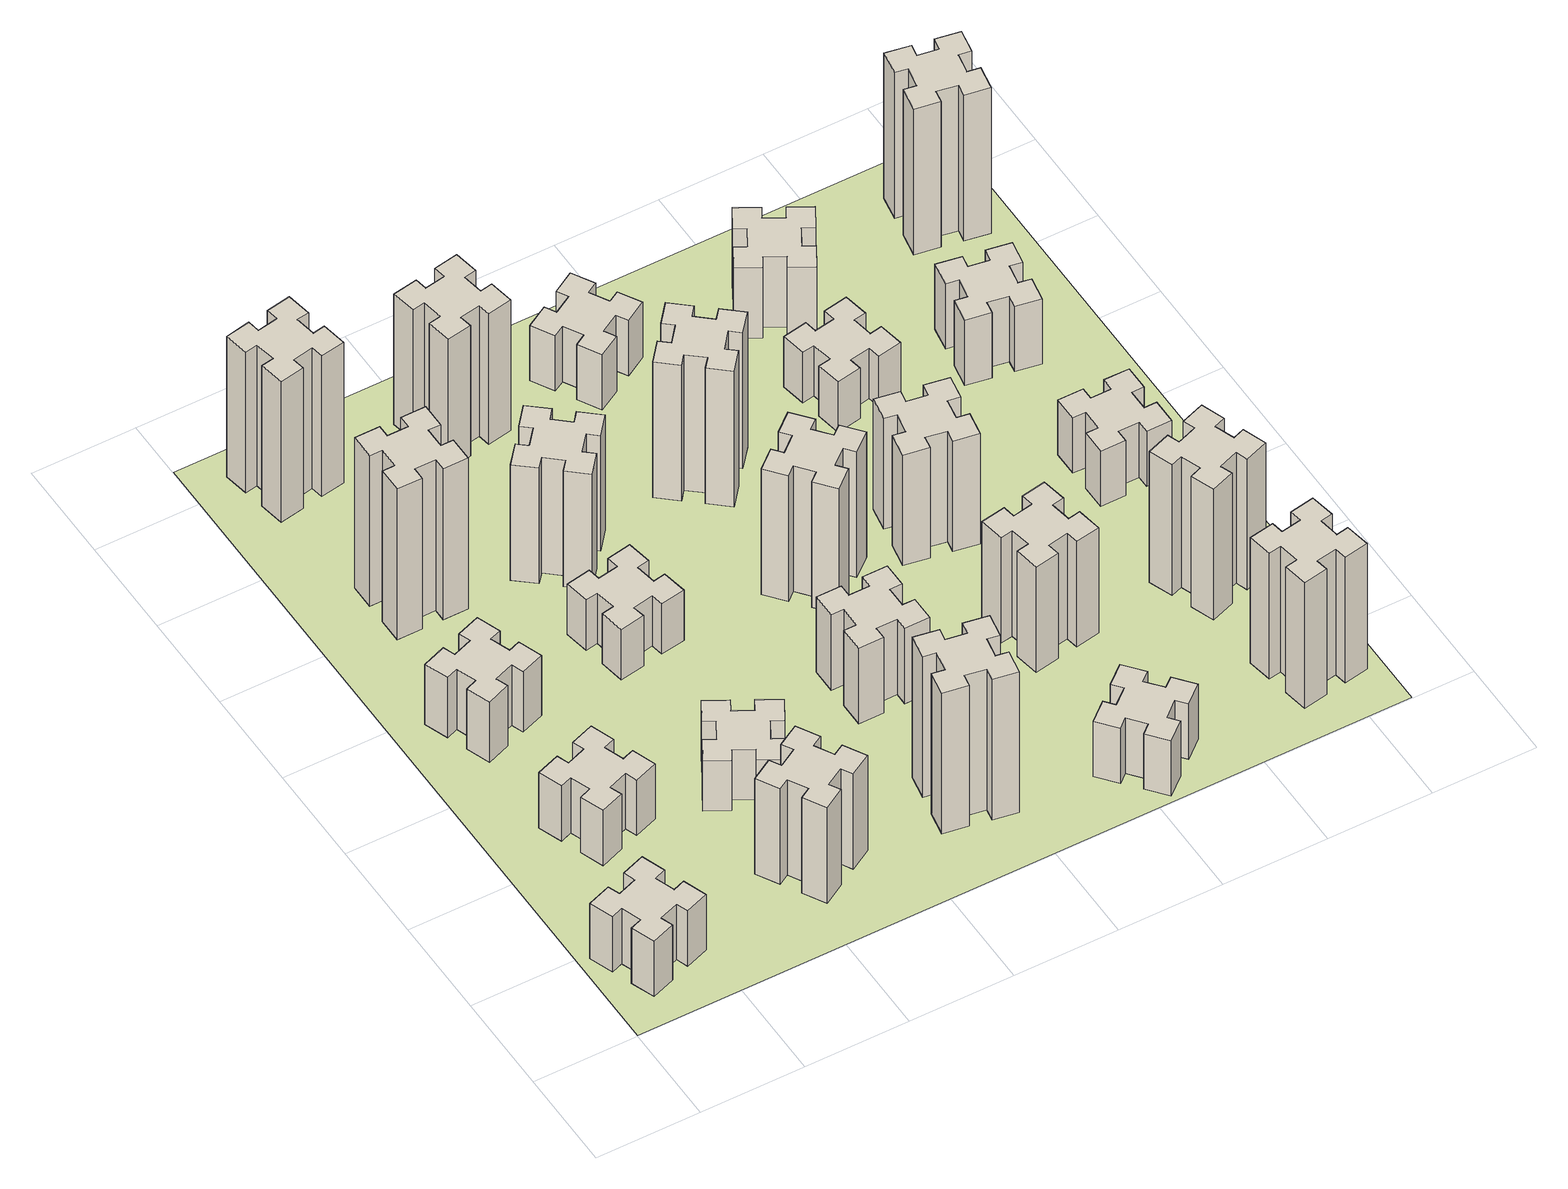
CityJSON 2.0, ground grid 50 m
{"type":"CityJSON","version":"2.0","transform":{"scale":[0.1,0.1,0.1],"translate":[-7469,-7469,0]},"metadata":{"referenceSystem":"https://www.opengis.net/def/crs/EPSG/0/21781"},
"CityObjects":{
"building1":{"type":"Building","attributes":{"class":"1000","function":"1000","usage":"1000","yearOfConstruction":2016,"roofType":"1000","measuredHeight":33,"storeysAboveGround":30,"storeysBelowGround":0},"geometry":[{"type":"Solid","lod":"1","boundaries":[[[[0,1,2,3,4,5,6,7,8,9,10,11,12,13,14,15,16,17,18,19]],[[17,16,20,21]],[[16,15,22,20]],[[15,14,23,22]],[[14,13,24,23]],[[13,12,25,24]],[[12,11,26,25]],[[11,10,27,26]],[[10,9,28,27]],[[9,8,29,28]],[[8,7,30,29]],[[7,6,31,30]],[[6,5,32,31]],[[5,4,33,32]],[[4,3,34,33]],[[3,2,35,34]],[[2,1,36,35]],[[1,0,37,36]],[[0,19,38,37]],[[19,18,39,38]],[[18,17,21,39]],[[24,25,26,27,28,29,30,31,32,33,34,35,36,37,38,39,21,20,22,23]]]]}]},
"building2":{"type":"Building","attributes":{"class":"1000","function":"1000","usage":"1000","yearOfConstruction":2016,"roofType":"1000","measuredHeight":33,"storeysAboveGround":30,"storeysBelowGround":0},"geometry":[{"type":"Solid","lod":"1","boundaries":[[[[40,41,42,43,44,45,46,47,48,49,50,51,52,53,54,55,56,57,58,59]],[[57,56,60,61]],[[56,55,62,60]],[[55,54,63,62]],[[54,53,64,63]],[[53,52,65,64]],[[52,51,66,65]],[[51,50,67,66]],[[50,49,68,67]],[[49,48,69,68]],[[48,47,70,69]],[[47,46,71,70]],[[46,45,72,71]],[[45,44,73,72]],[[44,43,74,73]],[[43,42,75,74]],[[42,41,76,75]],[[41,40,77,76]],[[40,59,78,77]],[[59,58,79,78]],[[58,57,61,79]],[[64,65,66,67,68,69,70,71,72,73,74,75,76,77,78,79,61,60,62,63]]]]}]},
"building3":{"type":"Building","attributes":{"class":"1000","function":"1000","usage":"1000","yearOfConstruction":2016,"roofType":"1000","measuredHeight":36,"storeysAboveGround":30,"storeysBelowGround":0},"geometry":[{"type":"Solid","lod":"1","boundaries":[[[[80,81,82,83,84,85,86,87,88,89,90,91,92,93,94,95,96,97,98,99]],[[97,96,100,101]],[[96,95,102,100]],[[95,94,103,102]],[[94,93,104,103]],[[93,92,105,104]],[[92,91,106,105]],[[91,90,107,106]],[[90,89,108,107]],[[89,88,109,108]],[[88,87,110,109]],[[87,86,111,110]],[[86,85,112,111]],[[85,84,113,112]],[[84,83,114,113]],[[83,82,115,114]],[[82,81,116,115]],[[81,80,117,116]],[[80,99,118,117]],[[99,98,119,118]],[[98,97,101,119]],[[104,105,106,107,108,109,110,111,112,113,114,115,116,117,118,119,101,100,102,103]]]]}]},
"building4":{"type":"Building","attributes":{"class":"1000","function":"1000","usage":"1000","yearOfConstruction":2016,"roofType":"1000","measuredHeight":90,"storeysAboveGround":30,"storeysBelowGround":0},"geometry":[{"type":"Solid","lod":"1","boundaries":[[[[120,121,122,123,124,125,126,127,128,129,130,131,132,133,134,135,136,137,138,139]],[[137,136,140,141]],[[136,135,142,140]],[[135,134,143,142]],[[134,133,144,143]],[[133,132,145,144]],[[132,131,146,145]],[[131,130,147,146]],[[130,129,148,147]],[[129,128,149,148]],[[128,127,150,149]],[[127,126,151,150]],[[126,125,152,151]],[[125,124,153,152]],[[124,123,154,153]],[[123,122,155,154]],[[122,121,156,155]],[[121,120,157,156]],[[120,139,158,157]],[[139,138,159,158]],[[138,137,141,159]],[[144,145,146,147,148,149,150,151,152,153,154,155,156,157,158,159,141,140,142,143]]]]}]},
"building5":{"type":"Building","attributes":{"class":"1000","function":"1000","usage":"1000","yearOfConstruction":2016,"roofType":"1000","measuredHeight":57,"storeysAboveGround":30,"storeysBelowGround":0},"geometry":[{"type":"Solid","lod":"1","boundaries":[[[[160,161,162,163,164,165,166,167,168,169,170,171,172,173,174,175,176,177,178,179]],[[177,176,180,181]],[[176,175,182,180]],[[175,174,183,182]],[[174,173,184,183]],[[173,172,185,184]],[[172,171,186,185]],[[171,170,187,186]],[[170,169,188,187]],[[169,168,189,188]],[[168,167,190,189]],[[167,166,191,190]],[[166,165,192,191]],[[165,164,193,192]],[[164,163,194,193]],[[163,162,195,194]],[[162,161,196,195]],[[161,160,197,196]],[[160,179,198,197]],[[179,178,199,198]],[[178,177,181,199]],[[184,185,186,187,188,189,190,191,192,193,194,195,196,197,198,199,181,180,182,183]]]]}]},
"building6":{"type":"Building","attributes":{"class":"1000","function":"1000","usage":"1000","yearOfConstruction":2016,"roofType":"1000","measuredHeight":84,"storeysAboveGround":30,"storeysBelowGround":0},"geometry":[{"type":"Solid","lod":"1","boundaries":[[[[200,201,202,203,204,205,206,207,208,209,210,211,212,213,214,215,216,217,218,219]],[[217,216,220,221]],[[216,215,222,220]],[[215,214,223,222]],[[214,213,224,223]],[[213,212,225,224]],[[212,211,226,225]],[[211,210,227,226]],[[210,209,228,227]],[[209,208,229,228]],[[208,207,230,229]],[[207,206,231,230]],[[206,205,232,231]],[[205,204,233,232]],[[204,203,234,233]],[[203,202,235,234]],[[202,201,236,235]],[[201,200,237,236]],[[200,219,238,237]],[[219,218,239,238]],[[218,217,221,239]],[[224,225,226,227,228,229,230,231,232,233,234,235,236,237,238,239,221,220,222,223]]]]}]},
"building7":{"type":"Building","attributes":{"class":"1000","function":"1000","usage":"1000","yearOfConstruction":2016,"roofType":"1000","measuredHeight":30,"storeysAboveGround":30,"storeysBelowGround":0},"geometry":[{"type":"Solid","lod":"1","boundaries":[[[[240,241,242,243,244,245,246,247,248,249,250,251,252,253,254,255,256,257,258,259]],[[257,256,260,261]],[[256,255,262,260]],[[255,254,263,262]],[[254,253,264,263]],[[253,252,265,264]],[[252,251,266,265]],[[251,250,267,266]],[[250,249,268,267]],[[249,248,269,268]],[[248,247,270,269]],[[247,246,271,270]],[[246,245,272,271]],[[245,244,273,272]],[[244,243,274,273]],[[243,242,275,274]],[[242,241,276,275]],[[241,240,277,276]],[[240,259,278,277]],[[259,258,279,278]],[[258,257,261,279]],[[264,265,266,267,268,269,270,271,272,273,274,275,276,277,278,279,261,260,262,263]]]]}]},
"building8":{"type":"Building","attributes":{"class":"1000","function":"1000","usage":"1000","yearOfConstruction":2016,"roofType":"1000","measuredHeight":30,"storeysAboveGround":30,"storeysBelowGround":0},"geometry":[{"type":"Solid","lod":"1","boundaries":[[[[280,281,282,283,284,285,286,287,288,289,290,291,292,293,294,295,296,297,298,299]],[[297,296,300,301]],[[296,295,302,300]],[[295,294,303,302]],[[294,293,304,303]],[[293,292,305,304]],[[292,291,306,305]],[[291,290,307,306]],[[290,289,308,307]],[[289,288,309,308]],[[288,287,310,309]],[[287,286,311,310]],[[286,285,312,311]],[[285,284,313,312]],[[284,283,314,313]],[[283,282,315,314]],[[282,281,316,315]],[[281,280,317,316]],[[280,299,318,317]],[[299,298,319,318]],[[298,297,301,319]],[[304,305,306,307,308,309,310,311,312,313,314,315,316,317,318,319,301,300,302,303]]]]}]},
"building9":{"type":"Building","attributes":{"class":"1000","function":"1000","usage":"1000","yearOfConstruction":2016,"roofType":"1000","measuredHeight":69,"storeysAboveGround":30,"storeysBelowGround":0},"geometry":[{"type":"Solid","lod":"1","boundaries":[[[[320,321,322,323,324,325,326,327,328,329,330,331,332,333,334,335,336,337,338,339]],[[337,336,340,341]],[[336,335,342,340]],[[335,334,343,342]],[[334,333,344,343]],[[333,332,345,344]],[[332,331,346,345]],[[331,330,347,346]],[[330,329,348,347]],[[329,328,349,348]],[[328,327,350,349]],[[327,326,351,350]],[[326,325,352,351]],[[325,324,353,352]],[[324,323,354,353]],[[323,322,355,354]],[[322,321,356,355]],[[321,320,357,356]],[[320,339,358,357]],[[339,338,359,358]],[[338,337,341,359]],[[344,345,346,347,348,349,350,351,352,353,354,355,356,357,358,359,341,340,342,343]]]]}]},
"building10":{"type":"Building","attributes":{"class":"1000","function":"1000","usage":"1000","yearOfConstruction":2016,"roofType":"1000","measuredHeight":84,"storeysAboveGround":30,"storeysBelowGround":0},"geometry":[{"type":"Solid","lod":"1","boundaries":[[[[360,361,362,363,364,365,366,367,368,369,370,371,372,373,374,375,376,377,378,379]],[[377,376,380,381]],[[376,375,382,380]],[[375,374,383,382]],[[374,373,384,383]],[[373,372,385,384]],[[372,371,386,385]],[[371,370,387,386]],[[370,369,388,387]],[[369,368,389,388]],[[368,367,390,389]],[[367,366,391,390]],[[366,365,392,391]],[[365,364,393,392]],[[364,363,394,393]],[[363,362,395,394]],[[362,361,396,395]],[[361,360,397,396]],[[360,379,398,397]],[[379,378,399,398]],[[378,377,381,399]],[[384,385,386,387,388,389,390,391,392,393,394,395,396,397,398,399,381,380,382,383]]]]}]},
"building11":{"type":"Building","attributes":{"class":"1000","function":"1000","usage":"1000","yearOfConstruction":2016,"roofType":"1000","measuredHeight":78,"storeysAboveGround":30,"storeysBelowGround":0},"geometry":[{"type":"Solid","lod":"1","boundaries":[[[[400,401,402,403,404,405,406,407,408,409,410,411,412,413,414,415,416,417,418,419]],[[417,416,420,421]],[[416,415,422,420]],[[415,414,423,422]],[[414,413,424,423]],[[413,412,425,424]],[[412,411,426,425]],[[411,410,427,426]],[[410,409,428,427]],[[409,408,429,428]],[[408,407,430,429]],[[407,406,431,430]],[[406,405,432,431]],[[405,404,433,432]],[[404,403,434,433]],[[403,402,435,434]],[[402,401,436,435]],[[401,400,437,436]],[[400,419,438,437]],[[419,418,439,438]],[[418,417,421,439]],[[424,425,426,427,428,429,430,431,432,433,434,435,436,437,438,439,421,420,422,423]]]]}]},
"building12":{"type":"Building","attributes":{"class":"1000","function":"1000","usage":"1000","yearOfConstruction":2016,"roofType":"1000","measuredHeight":45,"storeysAboveGround":30,"storeysBelowGround":0},"geometry":[{"type":"Solid","lod":"1","boundaries":[[[[440,441,442,443,444,445,446,447,448,449,450,451,452,453,454,455,456,457,458,459]],[[457,456,460,461]],[[456,455,462,460]],[[455,454,463,462]],[[454,453,464,463]],[[453,452,465,464]],[[452,451,466,465]],[[451,450,467,466]],[[450,449,468,467]],[[449,448,469,468]],[[448,447,470,469]],[[447,446,471,470]],[[446,445,472,471]],[[445,444,473,472]],[[444,443,474,473]],[[443,442,475,474]],[[442,441,476,475]],[[441,440,477,476]],[[440,459,478,477]],[[459,458,479,478]],[[458,457,461,479]],[[464,465,466,467,468,469,470,471,472,473,474,475,476,477,478,479,461,460,462,463]]]]}]},
"building13":{"type":"Building","attributes":{"class":"1000","function":"1000","usage":"1000","yearOfConstruction":2016,"roofType":"1000","measuredHeight":75,"storeysAboveGround":30,"storeysBelowGround":0},"geometry":[{"type":"Solid","lod":"1","boundaries":[[[[480,481,482,483,484,485,486,487,488,489,490,491,492,493,494,495,496,497,498,499]],[[497,496,500,501]],[[496,495,502,500]],[[495,494,503,502]],[[494,493,504,503]],[[493,492,505,504]],[[492,491,506,505]],[[491,490,507,506]],[[490,489,508,507]],[[489,488,509,508]],[[488,487,510,509]],[[487,486,511,510]],[[486,485,512,511]],[[485,484,513,512]],[[484,483,514,513]],[[483,482,515,514]],[[482,481,516,515]],[[481,480,517,516]],[[480,499,518,517]],[[499,498,519,518]],[[498,497,501,519]],[[504,505,506,507,508,509,510,511,512,513,514,515,516,517,518,519,501,500,502,503]]]]}]},
"building14":{"type":"Building","attributes":{"class":"1000","function":"1000","usage":"1000","yearOfConstruction":2016,"roofType":"1000","measuredHeight":81,"storeysAboveGround":30,"storeysBelowGround":0},"geometry":[{"type":"Solid","lod":"1","boundaries":[[[[520,521,522,523,524,525,526,527,528,529,530,531,532,533,534,535,536,537,538,539]],[[537,536,540,541]],[[536,535,542,540]],[[535,534,543,542]],[[534,533,544,543]],[[533,532,545,544]],[[532,531,546,545]],[[531,530,547,546]],[[530,529,548,547]],[[529,528,549,548]],[[528,527,550,549]],[[527,526,551,550]],[[526,525,552,551]],[[525,524,553,552]],[[524,523,554,553]],[[523,522,555,554]],[[522,521,556,555]],[[521,520,557,556]],[[520,539,558,557]],[[539,538,559,558]],[[538,537,541,559]],[[544,545,546,547,548,549,550,551,552,553,554,555,556,557,558,559,541,540,542,543]]]]}]},
"building15":{"type":"Building","attributes":{"class":"1000","function":"1000","usage":"1000","yearOfConstruction":2016,"roofType":"1000","measuredHeight":33,"storeysAboveGround":30,"storeysBelowGround":0},"geometry":[{"type":"Solid","lod":"1","boundaries":[[[[560,561,562,563,564,565,566,567,568,569,570,571,572,573,574,575,576,577,578,579]],[[577,576,580,581]],[[576,575,582,580]],[[575,574,583,582]],[[574,573,584,583]],[[573,572,585,584]],[[572,571,586,585]],[[571,570,587,586]],[[570,569,588,587]],[[569,568,589,588]],[[568,567,590,589]],[[567,566,591,590]],[[566,565,592,591]],[[565,564,593,592]],[[564,563,594,593]],[[563,562,595,594]],[[562,561,596,595]],[[561,560,597,596]],[[560,579,598,597]],[[579,578,599,598]],[[578,577,581,599]],[[584,585,586,587,588,589,590,591,592,593,594,595,596,597,598,599,581,580,582,583]]]]}]},
"building16":{"type":"Building","attributes":{"class":"1000","function":"1000","usage":"1000","yearOfConstruction":2016,"roofType":"1000","measuredHeight":33,"storeysAboveGround":30,"storeysBelowGround":0},"geometry":[{"type":"Solid","lod":"1","boundaries":[[[[600,601,602,603,604,605,606,607,608,609,610,611,612,613,614,615,616,617,618,619]],[[617,616,620,621]],[[616,615,622,620]],[[615,614,623,622]],[[614,613,624,623]],[[613,612,625,624]],[[612,611,626,625]],[[611,610,627,626]],[[610,609,628,627]],[[609,608,629,628]],[[608,607,630,629]],[[607,606,631,630]],[[606,605,632,631]],[[605,604,633,632]],[[604,603,634,633]],[[603,602,635,634]],[[602,601,636,635]],[[601,600,637,636]],[[600,619,638,637]],[[619,618,639,638]],[[618,617,621,639]],[[624,625,626,627,628,629,630,631,632,633,634,635,636,637,638,639,621,620,622,623]]]]}]},
"building17":{"type":"Building","attributes":{"class":"1000","function":"1000","usage":"1000","yearOfConstruction":2016,"roofType":"1000","measuredHeight":63,"storeysAboveGround":30,"storeysBelowGround":0},"geometry":[{"type":"Solid","lod":"1","boundaries":[[[[640,641,642,643,644,645,646,647,648,649,650,651,652,653,654,655,656,657,658,659]],[[657,656,660,661]],[[656,655,662,660]],[[655,654,663,662]],[[654,653,664,663]],[[653,652,665,664]],[[652,651,666,665]],[[651,650,667,666]],[[650,649,668,667]],[[649,648,669,668]],[[648,647,670,669]],[[647,646,671,670]],[[646,645,672,671]],[[645,644,673,672]],[[644,643,674,673]],[[643,642,675,674]],[[642,641,676,675]],[[641,640,677,676]],[[640,659,678,677]],[[659,658,679,678]],[[658,657,661,679]],[[664,665,666,667,668,669,670,671,672,673,674,675,676,677,678,679,661,660,662,663]]]]}]},
"building18":{"type":"Building","attributes":{"class":"1000","function":"1000","usage":"1000","yearOfConstruction":2016,"roofType":"1000","measuredHeight":66,"storeysAboveGround":30,"storeysBelowGround":0},"geometry":[{"type":"Solid","lod":"1","boundaries":[[[[680,681,682,683,684,685,686,687,688,689,690,691,692,693,694,695,696,697,698,699]],[[697,696,700,701]],[[696,695,702,700]],[[695,694,703,702]],[[694,693,704,703]],[[693,692,705,704]],[[692,691,706,705]],[[691,690,707,706]],[[690,689,708,707]],[[689,688,709,708]],[[688,687,710,709]],[[687,686,711,710]],[[686,685,712,711]],[[685,684,713,712]],[[684,683,714,713]],[[683,682,715,714]],[[682,681,716,715]],[[681,680,717,716]],[[680,699,718,717]],[[699,698,719,718]],[[698,697,701,719]],[[704,705,706,707,708,709,710,711,712,713,714,715,716,717,718,719,701,700,702,703]]]]}]},
"building19":{"type":"Building","attributes":{"class":"1000","function":"1000","usage":"1000","yearOfConstruction":2016,"roofType":"1000","measuredHeight":30,"storeysAboveGround":30,"storeysBelowGround":0},"geometry":[{"type":"Solid","lod":"1","boundaries":[[[[720,721,722,723,724,725,726,727,728,729,730,731,732,733,734,735,736,737,738,739]],[[737,736,740,741]],[[736,735,742,740]],[[735,734,743,742]],[[734,733,744,743]],[[733,732,745,744]],[[732,731,746,745]],[[731,730,747,746]],[[730,729,748,747]],[[729,728,749,748]],[[728,727,750,749]],[[727,726,751,750]],[[726,725,752,751]],[[725,724,753,752]],[[724,723,754,753]],[[723,722,755,754]],[[722,721,756,755]],[[721,720,757,756]],[[720,739,758,757]],[[739,738,759,758]],[[738,737,741,759]],[[744,745,746,747,748,749,750,751,752,753,754,755,756,757,758,759,741,740,742,743]]]]}]},
"building20":{"type":"Building","attributes":{"class":"1000","function":"1000","usage":"1000","yearOfConstruction":2016,"roofType":"1000","measuredHeight":75,"storeysAboveGround":30,"storeysBelowGround":0},"geometry":[{"type":"Solid","lod":"1","boundaries":[[[[760,761,762,763,764,765,766,767,768,769,770,771,772,773,774,775,776,777,778,779]],[[777,776,780,781]],[[776,775,782,780]],[[775,774,783,782]],[[774,773,784,783]],[[773,772,785,784]],[[772,771,786,785]],[[771,770,787,786]],[[770,769,788,787]],[[769,768,789,788]],[[768,767,790,789]],[[767,766,791,790]],[[766,765,792,791]],[[765,764,793,792]],[[764,763,794,793]],[[763,762,795,794]],[[762,761,796,795]],[[761,760,797,796]],[[760,779,798,797]],[[779,778,799,798]],[[778,777,781,799]],[[784,785,786,787,788,789,790,791,792,793,794,795,796,797,798,799,781,780,782,783]]]]}]},
"building21":{"type":"Building","attributes":{"class":"1000","function":"1000","usage":"1000","yearOfConstruction":2016,"roofType":"1000","measuredHeight":42,"storeysAboveGround":30,"storeysBelowGround":0},"geometry":[{"type":"Solid","lod":"1","boundaries":[[[[800,801,802,803,804,805,806,807,808,809,810,811,812,813,814,815,816,817,818,819]],[[817,816,820,821]],[[816,815,822,820]],[[815,814,823,822]],[[814,813,824,823]],[[813,812,825,824]],[[812,811,826,825]],[[811,810,827,826]],[[810,809,828,827]],[[809,808,829,828]],[[808,807,830,829]],[[807,806,831,830]],[[806,805,832,831]],[[805,804,833,832]],[[804,803,834,833]],[[803,802,835,834]],[[802,801,836,835]],[[801,800,837,836]],[[800,819,838,837]],[[819,818,839,838]],[[818,817,821,839]],[[824,825,826,827,828,829,830,831,832,833,834,835,836,837,838,839,821,820,822,823]]]]}]},
"building22":{"type":"Building","attributes":{"class":"1000","function":"1000","usage":"1000","yearOfConstruction":2016,"roofType":"1000","measuredHeight":78,"storeysAboveGround":30,"storeysBelowGround":0},"geometry":[{"type":"Solid","lod":"1","boundaries":[[[[840,841,842,843,844,845,846,847,848,849,850,851,852,853,854,855,856,857,858,859]],[[857,856,860,861]],[[856,855,862,860]],[[855,854,863,862]],[[854,853,864,863]],[[853,852,865,864]],[[852,851,866,865]],[[851,850,867,866]],[[850,849,868,867]],[[849,848,869,868]],[[848,847,870,869]],[[847,846,871,870]],[[846,845,872,871]],[[845,844,873,872]],[[844,843,874,873]],[[843,842,875,874]],[[842,841,876,875]],[[841,840,877,876]],[[840,859,878,877]],[[859,858,879,878]],[[858,857,861,879]],[[864,865,866,867,868,869,870,871,872,873,874,875,876,877,878,879,861,860,862,863]]]]}]},
"building23":{"type":"Building","attributes":{"class":"1000","function":"1000","usage":"1000","yearOfConstruction":2016,"roofType":"1000","measuredHeight":33,"storeysAboveGround":30,"storeysBelowGround":0},"geometry":[{"type":"Solid","lod":"1","boundaries":[[[[880,881,882,883,884,885,886,887,888,889,890,891,892,893,894,895,896,897,898,899]],[[897,896,900,901]],[[896,895,902,900]],[[895,894,903,902]],[[894,893,904,903]],[[893,892,905,904]],[[892,891,906,905]],[[891,890,907,906]],[[890,889,908,907]],[[889,888,909,908]],[[888,887,910,909]],[[887,886,911,910]],[[886,885,912,911]],[[885,884,913,912]],[[884,883,914,913]],[[883,882,915,914]],[[882,881,916,915]],[[881,880,917,916]],[[880,899,918,917]],[[899,898,919,918]],[[898,897,901,919]],[[904,905,906,907,908,909,910,911,912,913,914,915,916,917,918,919,901,900,902,903]]]]}]},
"building24":{"type":"Building","attributes":{"class":"1000","function":"1000","usage":"1000","yearOfConstruction":2016,"roofType":"1000","measuredHeight":39,"storeysAboveGround":30,"storeysBelowGround":0},"geometry":[{"type":"Solid","lod":"1","boundaries":[[[[920,921,922,923,924,925,926,927,928,929,930,931,932,933,934,935,936,937,938,939]],[[937,936,940,941]],[[936,935,942,940]],[[935,934,943,942]],[[934,933,944,943]],[[933,932,945,944]],[[932,931,946,945]],[[931,930,947,946]],[[930,929,948,947]],[[929,928,949,948]],[[928,927,950,949]],[[927,926,951,950]],[[926,925,952,951]],[[925,924,953,952]],[[924,923,954,953]],[[923,922,955,954]],[[922,921,956,955]],[[921,920,957,956]],[[920,939,958,957]],[[939,938,959,958]],[[938,937,941,959]],[[944,945,946,947,948,949,950,951,952,953,954,955,956,957,958,959,941,940,942,943]]]]}]},
"building25":{"type":"Building","attributes":{"class":"1000","function":"1000","usage":"1000","yearOfConstruction":2016,"roofType":"1000","measuredHeight":87,"storeysAboveGround":30,"storeysBelowGround":0},"geometry":[{"type":"Solid","lod":"1","boundaries":[[[[960,961,962,963,964,965,966,967,968,969,970,971,972,973,974,975,976,977,978,979]],[[977,976,980,981]],[[976,975,982,980]],[[975,974,983,982]],[[974,973,984,983]],[[973,972,985,984]],[[972,971,986,985]],[[971,970,987,986]],[[970,969,988,987]],[[969,968,989,988]],[[968,967,990,989]],[[967,966,991,990]],[[966,965,992,991]],[[965,964,993,992]],[[964,963,994,993]],[[963,962,995,994]],[[962,961,996,995]],[[961,960,997,996]],[[960,979,998,997]],[[979,978,999,998]],[[978,977,981,999]],[[984,985,986,987,988,989,990,991,992,993,994,995,996,997,998,999,981,980,982,983]]]]}]},
"landuse1":{"type":"LandUse","attributes":{"name":"plot1","function":"1010"},"geometry":[{"type":"MultiSurface","lod":"1","boundaries":[[[1000,1001,1002,1003]]]}]}
},
"vertices":[
[266,255,0],[360,289,0],[380,233,0],[493,274,0],[452,387,0],[396,366,0],[362,460,0],[418,480,0],[377,593,0],[264,552,0],[285,496,0],[191,462,0],[170,518,0],[57,477,0],[99,364,0],[155,385,0],[189,291,0],[133,270,0],[174,157,0],[287,199,0],[189,291,330],[133,270,330],[155,385,330],[99,364,330],[57,477,330],[170,518,330],[191,462,330],[285,496,330],[264,552,330],[377,593,330],[418,480,330],[362,460,330],[396,366,330],[452,387,330],[493,274,330],[380,233,330],[360,289,330],[266,255,330],[287,199,330],[174,157,330],
[596,1106,0],[562,1200,0],[618,1220,0],[577,1333,0],[464,1292,0],[485,1236,0],[391,1202,0],[370,1258,0],[257,1217,0],[299,1104,0],[355,1125,0],[389,1031,0],[333,1010,0],[374,897,0],[487,939,0],[466,995,0],[560,1029,0],[580,973,0],[693,1014,0],[652,1127,0],[560,1029,330],[580,973,330],[466,995,330],[487,939,330],[374,897,330],[333,1010,330],[389,1031,330],[355,1125,330],[299,1104,330],[257,1217,330],[370,1258,330],[391,1202,330],[485,1236,330],[464,1292,330],[577,1333,330],[618,1220,330],[562,1200,330],[596,1106,330],[652,1127,330],[693,1014,330],
[496,1846,0],[462,1940,0],[518,1960,0],[477,2073,0],[364,2032,0],[385,1976,0],[291,1942,0],[270,1998,0],[157,1957,0],[199,1844,0],[255,1865,0],[289,1771,0],[233,1750,0],[274,1637,0],[387,1679,0],[366,1735,0],[460,1769,0],[480,1713,0],[593,1754,0],[552,1867,0],[460,1769,360],[480,1713,360],[366,1735,360],[387,1679,360],[274,1637,360],[233,1750,360],[289,1771,360],[255,1865,360],[199,1844,360],[157,1957,360],[270,1998,360],[291,1942,360],[385,1976,360],[364,2032,360],[477,2073,360],[518,1960,360],[462,1940,360],[496,1846,360],[552,1867,360],[593,1754,360],
[365,2645,0],[365,2545,0],[305,2545,0],[305,2425,0],[425,2425,0],[425,2485,0],[525,2485,0],[525,2425,0],[645,2425,0],[645,2545,0],[585,2545,0],[585,2645,0],[645,2645,0],[645,2765,0],[525,2765,0],[525,2705,0],[425,2705,0],[425,2765,0],[305,2765,0],[305,2645,0],[425,2705,900],[425,2765,900],[525,2705,900],[525,2765,900],[645,2765,900],[645,2645,900],[585,2645,900],[585,2545,900],[645,2545,900],[645,2425,900],[525,2425,900],[525,2485,900],[425,2485,900],[425,2425,900],[305,2425,900],[305,2545,900],[365,2545,900],[365,2645,900],[305,2645,900],[305,2765,900],
[995,464,0],[1045,377,0],[993,347,0],[1053,243,0],[1157,303,0],[1127,355,0],[1214,405,0],[1244,353,0],[1348,413,0],[1288,517,0],[1236,487,0],[1186,574,0],[1238,604,0],[1178,708,0],[1074,648,0],[1104,596,0],[1017,546,0],[987,598,0],[883,538,0],[943,434,0],[1017,546,570],[987,598,570],[1104,596,570],[1074,648,570],[1178,708,570],[1238,604,570],[1186,574,570],[1236,487,570],[1288,517,570],[1348,413,570],[1244,353,570],[1214,405,570],[1127,355,570],[1157,303,570],[1053,243,570],[993,347,570],[1045,377,570],[995,464,570],[943,434,570],[883,538,570],
[405,3552,0],[307,3535,0],[297,3594,0],[178,3573,0],[199,3455,0],[258,3465,0],[276,3367,0],[217,3357,0],[237,3238,0],[356,3259,0],[345,3318,0],[444,3336,0],[454,3277,0],[572,3297,0],[551,3416,0],[492,3405,0],[475,3504,0],[534,3514,0],[513,3632,0],[395,3611,0],[475,3504,840],[534,3514,840],[492,3405,840],[551,3416,840],[572,3297,840],[454,3277,840],[444,3336,840],[345,3318,840],[356,3259,840],[237,3238,840],[217,3357,840],[276,3367,840],[258,3465,840],[199,3455,840],[178,3573,840],[297,3594,840],[307,3535,840],[405,3552,840],[395,3611,840],[513,3632,840],
[1017,945,0],[1104,895,0],[1074,843,0],[1178,783,0],[1238,887,0],[1186,917,0],[1236,1004,0],[1288,974,0],[1348,1078,0],[1244,1138,0],[1214,1086,0],[1127,1136,0],[1157,1188,0],[1053,1248,0],[993,1144,0],[1045,1114,0],[995,1027,0],[943,1057,0],[883,953,0],[987,893,0],[995,1027,300],[943,1057,300],[1045,1114,300],[993,1144,300],[1053,1248,300],[1157,1188,300],[1127,1136,300],[1214,1086,300],[1244,1138,300],[1348,1078,300],[1288,974,300],[1236,1004,300],[1186,917,300],[1238,887,300],[1178,783,300],[1074,843,300],[1104,895,300],[1017,945,300],[987,893,300],[883,953,300],
[1145,2072,0],[1047,2055,0],[1037,2114,0],[918,2093,0],[939,1975,0],[998,1985,0],[1016,1887,0],[957,1877,0],[977,1758,0],[1096,1779,0],[1085,1838,0],[1184,1856,0],[1194,1797,0],[1312,1817,0],[1291,1936,0],[1232,1925,0],[1215,2024,0],[1274,2034,0],[1253,2152,0],[1135,2131,0],[1215,2024,300],[1274,2034,300],[1232,1925,300],[1291,1936,300],[1312,1817,300],[1194,1797,300],[1184,1856,300],[1085,1838,300],[1096,1779,300],[977,1758,300],[957,1877,300],[1016,1887,300],[998,1985,300],[939,1975,300],[918,2093,300],[1037,2114,300],[1047,2055,300],[1145,2072,300],[1135,2131,300],[1253,2152,300],
[1063,2604,0],[999,2528,0],[953,2566,0],[876,2474,0],[968,2397,0],[1006,2443,0],[1083,2379,0],[1044,2333,0],[1136,2256,0],[1213,2348,0],[1167,2386,0],[1232,2463,0],[1278,2424,0],[1355,2516,0],[1263,2593,0],[1224,2547,0],[1148,2612,0],[1186,2658,0],[1094,2735,0],[1017,2643,0],[1148,2612,690],[1186,2658,690],[1224,2547,690],[1263,2593,690],[1355,2516,690],[1278,2424,690],[1232,2463,690],[1167,2386,690],[1213,2348,690],[1136,2256,690],[1044,2333,690],[1083,2379,690],[1006,2443,690],[968,2397,690],[876,2474,690],[953,2566,690],[999,2528,690],[1063,2604,690],[1017,2643,690],[1094,2735,690],
[1787,376,0],[1885,358,0],[1875,299,0],[1993,278,0],[2014,397,0],[1955,407,0],[1972,505,0],[2031,495,0],[2052,613,0],[1934,634,0],[1924,575,0],[1825,592,0],[1836,651,0],[1717,672,0],[1697,554,0],[1756,544,0],[1738,445,0],[1679,456,0],[1658,337,0],[1777,317,0],[1738,445,840],[1679,456,840],[1756,544,840],[1697,554,840],[1717,672,840],[1836,651,840],[1825,592,840],[1924,575,840],[1934,634,840],[2052,613,840],[2031,495,840],[1972,505,840],[1955,407,840],[2014,397,840],[1993,278,840],[1875,299,840],[1885,358,840],[1787,376,840],[1777,317,840],[1658,337,840],
[1085,3218,0],[1184,3236,0],[1194,3177,0],[1312,3197,0],[1291,3316,0],[1232,3305,0],[1215,3404,0],[1274,3414,0],[1253,3532,0],[1135,3511,0],[1145,3452,0],[1047,3435,0],[1037,3494,0],[918,3473,0],[939,3355,0],[998,3365,0],[1016,3267,0],[957,3257,0],[977,3138,0],[1096,3159,0],[1016,3267,780],[957,3257,780],[998,3365,780],[939,3355,780],[918,3473,780],[1037,3494,780],[1047,3435,780],[1145,3452,780],[1135,3511,780],[1253,3532,780],[1274,3414,780],[1215,3404,780],[1232,3305,780],[1291,3316,780],[1312,3197,780],[1194,3177,780],[1184,3236,780],[1085,3218,780],[1096,3159,780],[977,3138,780],
[1905,1325,0],[1805,1325,0],[1805,1385,0],[1685,1385,0],[1685,1265,0],[1745,1265,0],[1745,1165,0],[1685,1165,0],[1685,1045,0],[1805,1045,0],[1805,1105,0],[1905,1105,0],[1905,1045,0],[2025,1045,0],[2025,1165,0],[1965,1165,0],[1965,1265,0],[2025,1265,0],[2025,1385,0],[1905,1385,0],[1965,1265,450],[2025,1265,450],[1965,1165,450],[2025,1165,450],[2025,1045,450],[1905,1045,450],[1905,1105,450],[1805,1105,450],[1805,1045,450],[1685,1045,450],[1685,1165,450],[1745,1165,450],[1745,1265,450],[1685,1265,450],[1685,1385,450],[1805,1385,450],[1805,1325,450],[1905,1325,450],[1905,1385,450],[2025,1385,450],
[1988,1739,0],[2064,1803,0],[2103,1757,0],[2195,1834,0],[2118,1926,0],[2072,1888,0],[2007,1964,0],[2053,2003,0],[1976,2095,0],[1884,2018,0],[1923,1972,0],[1846,1907,0],[1808,1953,0],[1716,1876,0],[1793,1784,0],[1839,1823,0],[1903,1746,0],[1857,1708,0],[1934,1616,0],[2026,1693,0],[1903,1746,750],[1857,1708,750],[1839,1823,750],[1793,1784,750],[1716,1876,750],[1808,1953,750],[1846,1907,750],[1923,1972,750],[1884,2018,750],[1976,2095,750],[2053,2003,750],[2007,1964,750],[2072,1888,750],[2118,1926,750],[2195,1834,750],[2103,1757,750],[2064,1803,750],[1988,1739,750],[2026,1693,750],[1934,1616,750],
[1746,2543,0],[1823,2479,0],[1784,2433,0],[1876,2356,0],[1953,2448,0],[1907,2486,0],[1972,2563,0],[2018,2524,0],[2095,2616,0],[2003,2693,0],[1964,2647,0],[1888,2712,0],[1926,2758,0],[1834,2835,0],[1757,2743,0],[1803,2704,0],[1739,2628,0],[1693,2666,0],[1616,2574,0],[1708,2497,0],[1739,2628,810],[1693,2666,810],[1803,2704,810],[1757,2743,810],[1834,2835,810],[1926,2758,810],[1888,2712,810],[1964,2647,810],[2003,2693,810],[2095,2616,810],[2018,2524,810],[1972,2563,810],[1907,2486,810],[1953,2448,810],[1876,2356,810],[1784,2433,810],[1823,2479,810],[1746,2543,810],[1708,2497,810],[1616,2574,810],
[2628,159,0],[2704,223,0],[2743,177,0],[2835,254,0],[2758,346,0],[2712,308,0],[2647,384,0],[2693,423,0],[2616,515,0],[2524,438,0],[2563,392,0],[2486,327,0],[2448,373,0],[2356,296,0],[2433,204,0],[2479,243,0],[2543,166,0],[2497,128,0],[2574,36,0],[2666,113,0],[2543,166,330],[2497,128,330],[2479,243,330],[2433,204,330],[2356,296,330],[2448,373,330],[2486,327,330],[2563,392,330],[2524,438,330],[2616,515,330],[2693,423,330],[2647,384,330],[2712,308,330],[2758,346,330],[2835,254,330],[2743,177,330],[2704,223,330],[2628,159,330],[2666,113,330],[2574,36,330],
[1744,3456,0],[1657,3406,0],[1627,3458,0],[1523,3398,0],[1583,3294,0],[1635,3324,0],[1685,3237,0],[1633,3207,0],[1693,3103,0],[1797,3163,0],[1767,3215,0],[1854,3265,0],[1884,3213,0],[1988,3273,0],[1928,3377,0],[1876,3347,0],[1826,3434,0],[1878,3464,0],[1818,3568,0],[1714,3508,0],[1826,3434,330],[1878,3464,330],[1876,3347,330],[1928,3377,330],[1988,3273,330],[1884,3213,330],[1854,3265,330],[1767,3215,330],[1797,3163,330],[1693,3103,330],[1633,3207,330],[1685,3237,330],[1635,3324,330],[1583,3294,330],[1523,3398,330],[1627,3458,330],[1657,3406,330],[1744,3456,330],[1714,3508,330],[1818,3568,330],
[2478,1145,0],[2496,1047,0],[2437,1037,0],[2457,918,0],[2576,939,0],[2565,998,0],[2664,1016,0],[2674,957,0],[2792,977,0],[2771,1096,0],[2712,1085,0],[2695,1184,0],[2754,1194,0],[2733,1312,0],[2615,1291,0],[2625,1232,0],[2527,1215,0],[2517,1274,0],[2398,1253,0],[2419,1135,0],[2527,1215,630],[2517,1274,630],[2625,1232,630],[2615,1291,630],[2733,1312,630],[2754,1194,630],[2695,1184,630],[2712,1085,630],[2771,1096,630],[2792,977,630],[2674,957,630],[2664,1016,630],[2565,998,630],[2576,939,630],[2457,918,630],[2437,1037,630],[2496,1047,630],[2478,1145,630],[2419,1135,630],[2398,1253,630],
[2396,1924,0],[2378,1825,0],[2319,1836,0],[2298,1717,0],[2417,1697,0],[2427,1756,0],[2525,1738,0],[2515,1679,0],[2633,1658,0],[2654,1777,0],[2595,1787,0],[2612,1885,0],[2671,1875,0],[2692,1993,0],[2574,2014,0],[2564,1955,0],[2465,1972,0],[2476,2031,0],[2357,2052,0],[2337,1934,0],[2465,1972,660],[2476,2031,660],[2564,1955,660],[2574,2014,660],[2692,1993,660],[2671,1875,660],[2612,1885,660],[2595,1787,660],[2654,1777,660],[2633,1658,660],[2515,1679,660],[2525,1738,660],[2427,1756,660],[2417,1697,660],[2298,1717,660],[2319,1836,660],[2378,1825,660],[2396,1924,660],[2337,1934,660],[2357,2052,660],
[2625,2812,0],[2527,2795,0],[2517,2854,0],[2398,2833,0],[2419,2715,0],[2478,2725,0],[2496,2627,0],[2437,2617,0],[2457,2498,0],[2576,2519,0],[2565,2578,0],[2664,2596,0],[2674,2537,0],[2792,2557,0],[2771,2676,0],[2712,2665,0],[2695,2764,0],[2754,2774,0],[2733,2892,0],[2615,2871,0],[2695,2764,300],[2754,2774,300],[2712,2665,300],[2771,2676,300],[2792,2557,300],[2674,2537,300],[2664,2596,300],[2565,2578,300],[2576,2519,300],[2457,2498,300],[2437,2617,300],[2496,2627,300],[2478,2725,300],[2419,2715,300],[2398,2833,300],[2517,2854,300],[2527,2795,300],[2625,2812,300],[2615,2871,300],[2733,2892,300],
[3465,492,0],[3367,475,0],[3357,534,0],[3238,513,0],[3259,395,0],[3318,405,0],[3336,307,0],[3277,297,0],[3297,178,0],[3416,199,0],[3405,258,0],[3504,276,0],[3514,217,0],[3632,237,0],[3611,356,0],[3552,345,0],[3535,444,0],[3594,454,0],[3573,572,0],[3455,551,0],[3535,444,750],[3594,454,750],[3552,345,750],[3611,356,750],[3632,237,750],[3514,217,750],[3504,276,750],[3405,258,750],[3416,199,750],[3297,178,750],[3277,297,750],[3336,307,750],[3318,405,750],[3259,395,750],[3238,513,750],[3357,534,750],[3367,475,750],[3465,492,750],[3455,551,750],[3573,572,750],
[2694,3306,0],[2607,3356,0],[2637,3408,0],[2533,3468,0],[2473,3364,0],[2525,3334,0],[2475,3247,0],[2423,3277,0],[2363,3173,0],[2467,3113,0],[2497,3165,0],[2584,3115,0],[2554,3063,0],[2658,3003,0],[2718,3107,0],[2666,3137,0],[2716,3224,0],[2768,3194,0],[2828,3298,0],[2724,3358,0],[2716,3224,420],[2768,3194,420],[2666,3137,420],[2718,3107,420],[2658,3003,420],[2554,3063,420],[2584,3115,420],[2497,3165,420],[2467,3113,420],[2363,3173,420],[2423,3277,420],[2475,3247,420],[2525,3334,420],[2473,3364,420],[2533,3468,420],[2637,3408,420],[2607,3356,420],[2694,3306,420],[2724,3358,420],[2828,3298,420],
[3456,1006,0],[3422,1100,0],[3478,1120,0],[3437,1233,0],[3324,1192,0],[3345,1136,0],[3251,1102,0],[3230,1158,0],[3117,1117,0],[3159,1004,0],[3215,1025,0],[3249,931,0],[3193,910,0],[3234,797,0],[3347,839,0],[3326,895,0],[3420,929,0],[3440,873,0],[3553,914,0],[3512,1027,0],[3420,929,780],[3440,873,780],[3326,895,780],[3347,839,780],[3234,797,780],[3193,910,780],[3249,931,780],[3215,1025,780],[3159,1004,780],[3117,1117,780],[3230,1158,780],[3251,1102,780],[3345,1136,780],[3324,1192,780],[3437,1233,780],[3478,1120,780],[3422,1100,780],[3456,1006,780],[3512,1027,780],[3553,914,780],
[3445,1705,0],[3445,1805,0],[3505,1805,0],[3505,1925,0],[3385,1925,0],[3385,1865,0],[3285,1865,0],[3285,1925,0],[3165,1925,0],[3165,1805,0],[3225,1805,0],[3225,1705,0],[3165,1705,0],[3165,1585,0],[3285,1585,0],[3285,1645,0],[3385,1645,0],[3385,1585,0],[3505,1585,0],[3505,1705,0],[3385,1645,330],[3385,1585,330],[3285,1645,330],[3285,1585,330],[3165,1585,330],[3165,1705,330],[3225,1705,330],[3225,1805,330],[3165,1805,330],[3165,1925,330],[3285,1925,330],[3285,1865,330],[3385,1865,330],[3385,1925,330],[3505,1925,330],[3505,1805,330],[3445,1805,330],[3445,1705,330],[3505,1705,330],[3505,1585,330],
[3167,2496,0],[3265,2478,0],[3255,2419,0],[3373,2398,0],[3394,2517,0],[3335,2527,0],[3352,2625,0],[3411,2615,0],[3432,2733,0],[3314,2754,0],[3304,2695,0],[3205,2712,0],[3216,2771,0],[3097,2792,0],[3077,2674,0],[3136,2664,0],[3118,2565,0],[3059,2576,0],[3038,2457,0],[3157,2437,0],[3118,2565,390],[3059,2576,390],[3136,2664,390],[3077,2674,390],[3097,2792,390],[3216,2771,390],[3205,2712,390],[3304,2695,390],[3314,2754,390],[3432,2733,390],[3411,2615,390],[3352,2625,390],[3335,2527,390],[3394,2517,390],[3373,2398,390],[3255,2419,390],[3265,2478,390],[3167,2496,390],[3157,2437,390],[3038,2457,390],
[3535,3267,0],[3552,3365,0],[3611,3355,0],[3632,3473,0],[3514,3494,0],[3504,3435,0],[3405,3452,0],[3416,3511,0],[3297,3532,0],[3277,3414,0],[3336,3404,0],[3318,3305,0],[3259,3316,0],[3238,3197,0],[3357,3177,0],[3367,3236,0],[3465,3218,0],[3455,3159,0],[3573,3138,0],[3594,3257,0],[3465,3218,870],[3455,3159,870],[3367,3236,870],[3357,3177,870],[3238,3197,870],[3259,3316,870],[3318,3305,870],[3336,3404,870],[3277,3414,870],[3297,3532,870],[3416,3511,870],[3405,3452,870],[3504,3435,870],[3514,3494,870],[3632,3473,870],[3611,3355,870],[3552,3365,870],[3535,3267,870],[3594,3257,870],[3573,3138,870],
[5,3705,0],[3705,3705,0],[3705,5,0],[5,5,0]
]}
